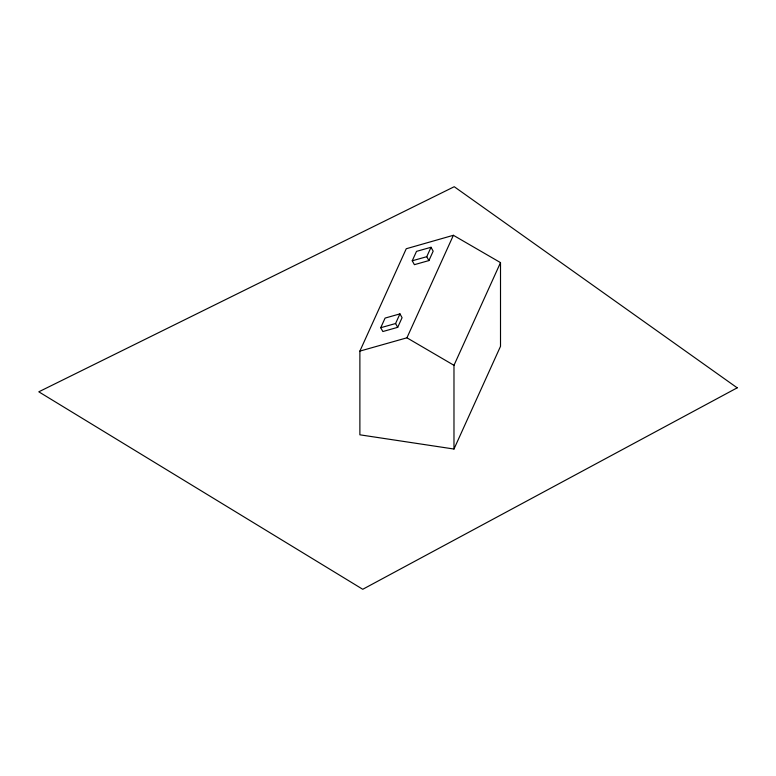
<?xml version="1.0" encoding="UTF-8"?>
<svg xmlns="http://www.w3.org/2000/svg" width="776" height="776" viewBox="0 0 776 776"><rect width="100%" height="100%" fill="white"/><g stroke="black" fill="none" stroke-linecap="round" stroke-linejoin="round"><path stroke-width="1.16" d="M359.88 351.101L406.255 248.747L453.388 235.293L500.51 262.618L500.51 346.329L453.979 449.032L359.88 434.812L359.88 351.101L406.934 337.812L453.979 365.321L453.979 449.032M380.725 327.724L385.09 318.082L399.95 313.882L402.075 317.694L397.7 327.336L382.849 331.536L380.725 327.724L395.576 323.524L399.95 313.882M412.24 260.794L416.508 251.375L431.019 247.282L433.173 251.162L428.915 260.571L414.403 264.674L412.24 260.794L426.751 256.691L431.019 247.282M406.934 337.812L453.388 235.293M453.979 365.321L500.51 262.618M426.751 256.691L428.915 260.571M395.576 323.524L397.7 327.336M737.2 387.825L362.751 589.285L38.8 391.812L454.232 186.715L737.2 387.825"/></g></svg>
